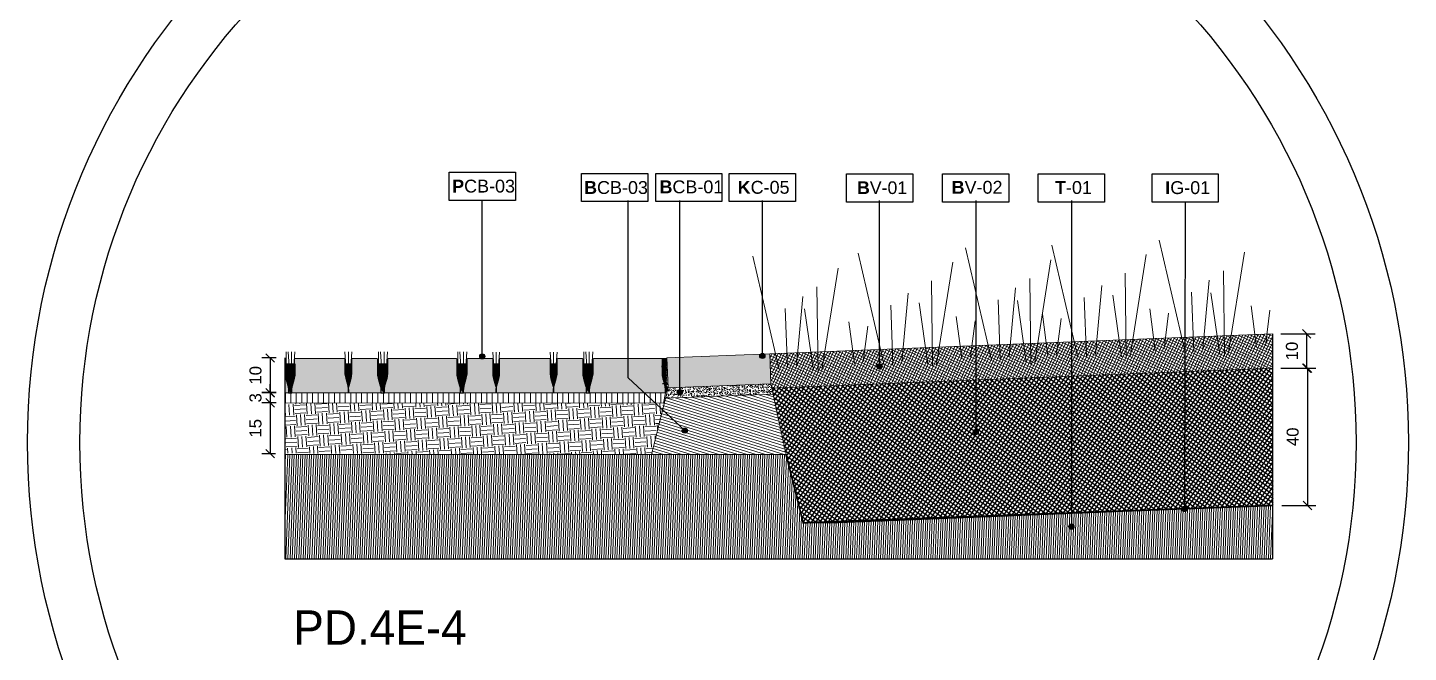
# Model space of a CAD drawing. Header units: metres. Extents: x -325 to 301, y -147 to 149.
# Drawn here: x 57.166 to 61.193, y 79.727 to 81.549 of the extents above; entities that cross this region are included whole.
import ezdxf

# ---------------------------------------------------------------- set-up
doc = ezdxf.new("R2010")
doc.units = ezdxf.units.M
doc.linetypes.add('ACAD_ISO03W100', pattern=[30, 12, -18])
doc.layers.get('Defpoints').update_dxf_attribs({"lineweight": 13})
for name, color, linetype, plot in [('-aux', 50, 'Continuous', False), ('-AUX_MON', 3, 'Continuous', False), ('-AUX_RIM', 2, 'Continuous', False)]:
    doc.layers.add(name, color=color, linetype=linetype, plot=plot)
for name, color, linetype, true_color in [('0-TX-1_25', 7, 'Continuous', 0x3f4f7f), ('3-TR-paviment fort', 7, 'Continuous', 0xd1d1d1), ('EIT_3 TR sorra', 7, 'Continuous', 0xd8ceb0)]:
    doc.layers.add(name, color=color, linetype=linetype, true_color=true_color)
for name, color, linetype in [('02-L-Geotextile', 32, 'Continuous'), ('1-SECCIÓ', 1, 'Continuous'), ('A-KEYPLAN_HATCH', 7, 'Continuous'), ('A_TEXT_2', 7, 'Continuous'), ('EIT_3 TR terra vegetal', 45, 'Continuous')]:
    doc.layers.add(name, color=color, linetype=linetype)
for name, color, linetype, lineweight, true_color in [('03-TR-Paviment_04_Dry Meadow', 7, 'Continuous', 5, 0xd8dd88), ('03-TR-Paviment_05_Open Joint Precast Pavements', 7, 'Continuous', 5, 0xb3b3b3), ('3- TR terra vegetal', 7, 'Continuous', 0, 0xbea68e), ('3-TR D formigó', 7, 'Continuous', 5, 0x666666), ('3-TR sorra granitica', 7, 'Continuous', 0, 0xf2dac9), ('3-TR tot_u', 7, 'Continuous', 5, 0x787878)]:
    doc.layers.add(name, color=color, linetype=linetype, lineweight=lineweight, true_color=true_color)
for name, color, linetype, lineweight in [('1-CM', 7, 'Continuous', 0), ('1-L-GESPA', 64, 'Continuous', 0), ('3-TR Seleccionat', 44, 'Continuous', 0), ('3-TR Tot-u', 37, 'Continuous', 0), ('3-TR-recebo', 252, 'Continuous', 0)]:
    doc.layers.add(name, color=color, linetype=linetype, lineweight=lineweight)
doc.styles.add('Arial_4', font='arial.ttf', dxfattribs={"height": 1.8})
doc.styles.get("Standard").update_dxf_attribs({"font": 'arial.ttf'})
doc.styles.add('x-llegenda materials$0$ENGRAVERS', font='TT0586M.TTF')
doc.dimstyles.new('ISO-25', dxfattribs={"dimtxt": 0.1, "dimasz": 0.1, "dimexe": 0.1, "dimexo": 0.1, "dimgap": 0.1, "dimtad": 1, "dimdec": 0, "dimlfac": 100, "dimzin": 9, "dimtxsty": 'Standard', "dimblk": 'OBLIQUE', "dimcen": 0.1, "dimadec": 0, "dimazin": 0, "dimtfac": 1, "dimtdec": 0, "dimtmove": 0, "dimatfit": 3, "dimldrblk": 'OBLIQUE', "dimfxl": 1, "dimarcsym": 0})
pattern_1 = [(2e-08, (68.0774368, 74.3343414), (-9e-13, 0.0025), [])]

# ---------------------------------------------------------------- blocks, each defined once
blk = doc.blocks.new('hatch keyplan 2')
at = {"layer": 'A-KEYPLAN_HATCH'}
blk.add_lwpolyline([(0, 0.00548), (0.01287, 0.00548), (0.01287, 0), (0, 0)], close=True, dxfattribs=at)
blk = doc.blocks.new('hatch keyplan')
at = {"layer": 'A-KEYPLAN_HATCH'}
blk.add_blockref('hatch keyplan 2', (1.43058, 0.85215), dxfattribs=at)
blk = doc.blocks.new('B-V01')
at = {"layer": 'A-KEYPLAN_HATCH'}
blk.add_blockref('hatch keyplan', (-1.43058, -0.85215), dxfattribs=at)
at = {"layer": 'A_TEXT_2', "lineweight": 211, "insert": (-0.00079, 0.00402), "char_height": 0.0024588, "attachment_point": 1, "line_spacing_factor": 0.938532, "style": 'Arial_4'}
blk.add_mtext_dynamic_manual_height_columns('\\pi0.00285;{\\fArial|b1|i0|c0|p34;B}V-01', width=0.0145619, gutter_width=0.015, heights=[0], dxfattribs=at)
blk = doc.blocks.new('B-V02')
at = {"layer": 'A-KEYPLAN_HATCH'}
blk.add_blockref('hatch keyplan', (-1.43058, -0.85215), dxfattribs=at)
at = {"layer": 'A_TEXT_2', "insert": (-0.0008, 0.00412), "char_height": 0.0025, "attachment_point": 1}
blk.add_mtext_dynamic_manual_height_columns('\\pi0.00255;{\\fArial|b1|i0|c0|p34;B}V-02', width=0.0145619, gutter_width=0.015, heights=[0], dxfattribs=at)
blk = doc.blocks.new('T-01')
at = {"layer": 'A-KEYPLAN_HATCH'}
blk.add_blockref('hatch keyplan', (-1.43058, -0.85215), dxfattribs=at)
at = {"layer": 'A_TEXT_2', "insert": (-0.0008, 0.00408), "char_height": 0.0025, "attachment_point": 1}
blk.add_mtext_dynamic_manual_height_columns('\\pi0.00405;{\\fArial|b1|i0|c0|p34;T}-01', width=0.0145619, gutter_width=0.015, heights=[0], dxfattribs=at)
blk = doc.blocks.new('POINT')
at = {"layer": '0-TX-1_25'}
h = blk.add_hatch(dxfattribs=at)
h.set_pattern_fill('ANGLE', color=256)
h.set_pattern_definition([(0, (-83.747, -12.726), (0, 6.985), [5.08, -1.905]), (90, (-83.747, -12.726), (-6.985, 4e-16), [5.08, -1.905])])
edge = h.paths.add_edge_path()
edge.add_arc((0, 0), 0.0075, 0, 360)
h = blk.add_hatch(color=256, dxfattribs=at)
h.dxf.hatch_style = 1
edge = h.paths.add_edge_path()
edge.add_arc((0, 0), 0.0075, 0, 360)
blk.add_circle((0, 0), 0.0075, dxfattribs=at)
blk = doc.blocks.new('_Oblique')
at = {"color": 0, "lineweight": -2}
blk.add_line((-0.5, -0.5), (0.5, 0.5), dxfattribs=at)
blk = doc.blocks.new('*D1082')
at = {"layer": '0-TX-1_25', "color": 0, "lineweight": -2, "transparency": 16777216}
for p, q in [((57.8908, 80.5857), (57.8484, 80.5857)), ((57.8734, 80.5857), (57.8734, 80.4846)), ((57.8908, 80.4846), (57.8484, 80.4846))]:
    blk.add_line(p, q, dxfattribs=at)
at = {"layer": 'Defpoints', "color": 0, "transparency": 16777216}
for p in [(57.9158, 80.5857), (57.8734, 80.4846), (57.9158, 80.4846)]:
    blk.add_point(p, dxfattribs=at)
at = {"layer": '0-TX-1_25', "color": 0, "lineweight": -2, "transparency": 16777216, "xscale": 0.025, "yscale": 0.025, "zscale": 0.025}
for p, rotation in [((57.8734, 80.5857), 90), ((57.8734, 80.4846), 270)]:
    blk.add_blockref('_Oblique', p, dxfattribs=dict(at, rotation=rotation))
at = {"layer": '0-TX-1_25', "color": 0, "transparency": 16777216, "insert": (57.8305, 80.5351), "char_height": 0.035, "attachment_point": 5, "rotation": 90}
blk.add_mtext('10', dxfattribs=at)
blk = doc.blocks.new('*D1083')
at = {"layer": '0-TX-1_25', "color": 0, "lineweight": -2, "transparency": 16777216}
for p, q in [((57.8734, 80.4844), (57.8734, 80.5094)), ((57.8908, 80.4844), (57.8484, 80.4844)), ((57.8734, 80.4844), (57.8734, 80.4546)), ((57.8908, 80.4546), (57.8484, 80.4546)), ((57.8734, 80.4546), (57.8734, 80.4296))]:
    blk.add_line(p, q, dxfattribs=at)
at = {"layer": 'Defpoints', "color": 0, "transparency": 16777216}
for p in [(57.9158, 80.4844), (57.8734, 80.4546), (57.9158, 80.4546)]:
    blk.add_point(p, dxfattribs=at)
at = {"layer": '0-TX-1_25', "color": 0, "lineweight": -2, "transparency": 16777216, "xscale": 0.025, "yscale": 0.025, "zscale": 0.025}
for p, rotation in [((57.8734, 80.4844), 270), ((57.8734, 80.4546), 90)]:
    blk.add_blockref('_Oblique', p, dxfattribs=dict(at, rotation=rotation))
at = {"layer": '0-TX-1_25', "color": 0, "transparency": 16777216, "insert": (57.8305, 80.4695), "char_height": 0.035, "attachment_point": 5, "rotation": 90}
blk.add_mtext('3', dxfattribs=at)
blk = doc.blocks.new('*D1084')
at = {"layer": '0-TX-1_25', "color": 0, "lineweight": -2, "transparency": 16777216}
for p, q in [((57.8908, 80.4546), (57.8484, 80.4546)), ((57.8734, 80.4546), (57.8734, 80.3066)), ((57.8883, 80.3066), (57.8484, 80.3066))]:
    blk.add_line(p, q, dxfattribs=at)
at = {"layer": 'Defpoints', "color": 0, "transparency": 16777216}
for p in [(57.9158, 80.4546), (57.8734, 80.3066), (57.9133, 80.3066)]:
    blk.add_point(p, dxfattribs=at)
at = {"layer": '0-TX-1_25', "color": 0, "lineweight": -2, "transparency": 16777216, "xscale": 0.025, "yscale": 0.025, "zscale": 0.025}
for p, rotation in [((57.8734, 80.4546), 90), ((57.8734, 80.3066), 270)]:
    blk.add_blockref('_Oblique', p, dxfattribs=dict(at, rotation=rotation))
at = {"layer": '0-TX-1_25', "color": 0, "transparency": 16777216, "insert": (57.8305, 80.3806), "char_height": 0.035, "attachment_point": 5, "rotation": 90}
blk.add_mtext('15', dxfattribs=at)
blk = doc.blocks.new('*D1085')
at = {"layer": '0-TX-1_25', "color": 0, "lineweight": -2, "transparency": 16777216}
for p, q in [((60.821, 80.656), (60.921, 80.656)), ((60.896, 80.656), (60.896, 80.5559)), ((60.821, 80.5559), (60.921, 80.5559))]:
    blk.add_line(p, q, dxfattribs=at)
at = {"layer": 'Defpoints', "color": 0, "transparency": 16777216}
for p in [(60.796, 80.656), (60.796, 80.5559), (60.896, 80.5559)]:
    blk.add_point(p, dxfattribs=at)
at = {"layer": '0-TX-1_25', "color": 0, "lineweight": -2, "transparency": 16777216, "xscale": 0.025, "yscale": 0.025, "zscale": 0.025}
for p, rotation in [((60.896, 80.656), 90), ((60.896, 80.5559), 270)]:
    blk.add_blockref('_Oblique', p, dxfattribs=dict(at, rotation=rotation))
at = {"layer": '0-TX-1_25', "color": 0, "transparency": 16777216, "insert": (60.8532, 80.6059), "char_height": 0.035, "attachment_point": 5, "rotation": 90}
blk.add_mtext('10', dxfattribs=at)
blk = doc.blocks.new('*D1086')
at = {"layer": '0-TX-1_25', "color": 0, "lineweight": -2, "transparency": 16777216}
for p, q in [((60.821, 80.5559), (60.9232, 80.5559)), ((60.8982, 80.5559), (60.8982, 80.1557)), ((60.8233, 80.1557), (60.9232, 80.1557))]:
    blk.add_line(p, q, dxfattribs=at)
at = {"layer": 'Defpoints', "color": 0, "transparency": 16777216}
for p in [(60.796, 80.5559), (60.7983, 80.1557), (60.8982, 80.1557)]:
    blk.add_point(p, dxfattribs=at)
at = {"layer": '0-TX-1_25', "color": 0, "lineweight": -2, "transparency": 16777216, "xscale": 0.025, "yscale": 0.025, "zscale": 0.025}
for p, rotation in [((60.8982, 80.5559), 90), ((60.8982, 80.1557), 270)]:
    blk.add_blockref('_Oblique', p, dxfattribs=dict(at, rotation=rotation))
at = {"layer": '0-TX-1_25', "color": 0, "transparency": 16777216, "insert": (60.8554, 80.3558), "char_height": 0.035, "attachment_point": 5, "rotation": 90}
blk.add_mtext('40', dxfattribs=at)
blk = doc.blocks.new('B-CB03')
at = {"layer": 'A-KEYPLAN_HATCH'}
blk.add_blockref('hatch keyplan', (-1.43058, -0.85215), dxfattribs=at)
at = {"layer": 'A_TEXT_2', "insert": (-0.0008, 0.00398), "char_height": 0.0025, "attachment_point": 1}
blk.add_mtext_dynamic_manual_height_columns('\\pi0.00128;{\\fArial|b1|i0|c0|p34;B}CB-03', width=0.0145619, gutter_width=0.015, heights=[0], dxfattribs=at)
blk = doc.blocks.new('B-CB01')
at = {"layer": 'A-KEYPLAN_HATCH'}
blk.add_blockref('hatch keyplan', (-1.43058, -0.85215), dxfattribs=at)
at = {"layer": 'A_TEXT_2', "insert": (-0.0008, 0.00411), "char_height": 0.0025, "attachment_point": 1}
blk.add_mtext_dynamic_manual_height_columns('\\pi0.00152;{\\fArial|b1|i0|c0|p34;B}CB-01', width=0.0145619, gutter_width=0.015, heights=[0], dxfattribs=at)
blk = doc.blocks.new('PCB04')
at = {"layer": 'A-KEYPLAN_HATCH'}
blk.add_blockref('hatch keyplan', (-1.42958, -0.85215), dxfattribs=at)
at = {"layer": 'A_TEXT_2', "insert": (0.0002, 0.00403), "char_height": 0.0025, "attachment_point": 1}
blk.add_mtext_dynamic_manual_height_columns('\\pi0.00137;{\\fArial|b1|i0|c0|p34;P}CB-03', width=0.0145619, gutter_width=0.015, heights=[0], dxfattribs=at)
blk = doc.blocks.new('K04')
at = {"layer": 'A-KEYPLAN_HATCH'}
blk.add_blockref('hatch keyplan', (-1.42958, -0.85215), dxfattribs=at)
at = {"layer": 'A_TEXT_2', "insert": (0.0002, 0.00402), "char_height": 0.0025, "attachment_point": 1}
blk.add_mtext_dynamic_manual_height_columns('\\pi0.00244;{\\fArial|b1|i0|c0|p34;K}C-05', width=0.0145619, gutter_width=0.015, heights=[0], dxfattribs=at)
blk = doc.blocks.new('IG01')
at = {"layer": 'A-KEYPLAN_HATCH', "xscale": 10, "yscale": 10, "zscale": 10}
blk.add_blockref('hatch keyplan', (-14.3058, -8.5215), dxfattribs=at)
at = {"layer": 'A_TEXT_2', "insert": (-0.008, 0.0405), "char_height": 0.025, "attachment_point": 1}
blk.add_mtext_dynamic_manual_height_columns('\\pi0.03354;{\\fArial|b1|i0|c0|p34;I}G-01', width=0.145619, gutter_width=0.15, heights=[0], dxfattribs=at)

msp = doc.modelspace()

# ---------------------------------------------------------------- hatches: boundary and pattern name
at = {"layer": '03-TR-Paviment_05_Open Joint Precast Pavements'}
h = msp.add_hatch(color=256, dxfattribs=at)
h.dxf.hatch_style = 1
edge = h.paths.add_edge_path()
edge.add_line((57.9158, 80.5844), (57.9158, 80.4844))
edge.add_line((57.9158, 80.4844), (57.9287, 80.4844))
edge.add_line((57.9287, 80.4844), (57.9287, 80.4926))
edge.add_arc((57.8803, 80.4926), 0.0484, 359.9821, 375.9812)
edge.add_line((57.9268, 80.5059), (57.9209, 80.5267))
edge.add_arc((57.9758, 80.5424), 0.0571, 179.9821, 195.9812, ccw=False)
edge.add_line((57.9187, 80.5424), (57.9187, 80.5836))
edge.add_line((57.9187, 80.5836), (57.9179, 80.5836))
edge.add_line((57.9179, 80.5836), (57.9179, 80.5844))
edge.add_line((57.9179, 80.5844), (57.9158, 80.5844))
h = msp.add_hatch(color=256, dxfattribs=at)
h.dxf.hatch_style = 1
edge = h.paths.add_edge_path()
edge.add_line((58.1012, 80.4843), (58.1012, 80.4925))
edge.add_arc((58.0528, 80.4926), 0.0484, 359.9821, 375.9812)
edge.add_line((58.0993, 80.5059), (58.0934, 80.5266))
edge.add_arc((58.1483, 80.5424), 0.0571, 179.9821, 195.9812, ccw=False)
edge.add_line((58.0912, 80.5424), (58.0912, 80.5835))
edge.add_line((58.0912, 80.5835), (58.0904, 80.5835))
edge.add_line((58.0904, 80.5835), (58.0904, 80.5843))
edge.add_line((58.0904, 80.5843), (57.9446, 80.5844))
edge.add_line((57.9446, 80.5844), (57.9446, 80.5835))
edge.add_line((57.9446, 80.5835), (57.9438, 80.5835))
edge.add_line((57.9438, 80.5835), (57.9437, 80.5424))
edge.add_arc((57.8866, 80.5424), 0.0571, 343.9831, 359.9821, ccw=False)
edge.add_line((57.9415, 80.5267), (57.9356, 80.5059))
edge.add_arc((57.9821, 80.4926), 0.0484, 163.9831, 179.9821)
edge.add_line((57.9337, 80.4926), (57.9337, 80.4844))
edge.add_line((57.9337, 80.4844), (58.1012, 80.4843))
h = msp.add_hatch(color=256, dxfattribs=at)
h.dxf.hatch_style = 1
edge = h.paths.add_edge_path()
edge.add_line((58.1961, 80.4843), (58.1961, 80.4925))
edge.add_arc((58.1477, 80.4925), 0.0484, 359.9821, 375.9812)
edge.add_line((58.1943, 80.5059), (58.1883, 80.5266))
edge.add_arc((58.2433, 80.5423), 0.0571, 179.9821, 195.9812, ccw=False)
edge.add_line((58.1861, 80.5423), (58.1861, 80.5835))
edge.add_line((58.1861, 80.5835), (58.1853, 80.5835))
edge.add_line((58.1853, 80.5835), (58.1853, 80.5843))
edge.add_line((58.1853, 80.5843), (58.112, 80.5843))
edge.add_line((58.112, 80.5843), (58.112, 80.5835))
edge.add_line((58.112, 80.5835), (58.1112, 80.5835))
edge.add_line((58.1112, 80.5835), (58.1112, 80.5424))
edge.add_arc((58.0541, 80.5424), 0.0571, 343.9831, 359.9821, ccw=False)
edge.add_line((58.109, 80.5266), (58.1031, 80.5059))
edge.add_arc((58.1496, 80.4925), 0.0484, 163.9831, 179.9821)
edge.add_line((58.1012, 80.4925), (58.1012, 80.4843))
edge.add_line((58.1012, 80.4843), (58.1961, 80.4843))
h = msp.add_hatch(color=256, dxfattribs=at)
h.dxf.hatch_style = 1
edge = h.paths.add_edge_path()
edge.add_line((58.4274, 80.4842), (58.4274, 80.4924))
edge.add_arc((58.379, 80.4925), 0.0484, 359.9821, 375.9812)
edge.add_line((58.4255, 80.5058), (58.4196, 80.5265))
edge.add_arc((58.4745, 80.5423), 0.0571, 179.9821, 195.9812, ccw=False)
edge.add_line((58.4174, 80.5423), (58.4174, 80.5834))
edge.add_line((58.4174, 80.5834), (58.4166, 80.5834))
edge.add_line((58.4166, 80.5834), (58.4166, 80.5842))
edge.add_line((58.4166, 80.5842), (58.217, 80.5843))
edge.add_line((58.217, 80.5843), (58.217, 80.5835))
edge.add_line((58.217, 80.5835), (58.2162, 80.5835))
edge.add_line((58.2162, 80.5835), (58.2162, 80.5423))
edge.add_arc((58.1591, 80.5424), 0.0571, 343.9831, 359.9821, ccw=False)
edge.add_line((58.214, 80.5266), (58.208, 80.5058))
edge.add_arc((58.2546, 80.4925), 0.0484, 163.9831, 179.9821)
edge.add_line((58.2061, 80.4925), (58.2061, 80.4843))
edge.add_line((58.2061, 80.4843), (58.4274, 80.4842))
h = msp.add_hatch(color=256, dxfattribs=at)
h.dxf.hatch_style = 1
edge = h.paths.add_edge_path()
edge.add_line((58.5323, 80.4842), (58.5323, 80.4924))
edge.add_arc((58.4839, 80.4924), 0.0484, 359.9822, 375.9812)
edge.add_line((58.5305, 80.5057), (58.5245, 80.5265))
edge.add_arc((58.5795, 80.5422), 0.0571, 179.9821, 195.9812, ccw=False)
edge.add_line((58.5223, 80.5422), (58.5223, 80.5834))
edge.add_line((58.5223, 80.5834), (58.5215, 80.5834))
edge.add_line((58.5215, 80.5834), (58.5215, 80.5842))
edge.add_line((58.5215, 80.5842), (58.4482, 80.5842))
edge.add_line((58.4482, 80.5842), (58.4482, 80.5834))
edge.add_line((58.4482, 80.5834), (58.4474, 80.5834))
edge.add_line((58.4474, 80.5834), (58.4474, 80.5423))
edge.add_arc((58.3903, 80.5423), 0.0571, 343.9831, 359.9821, ccw=False)
edge.add_line((58.4452, 80.5265), (58.4393, 80.5058))
edge.add_arc((58.4858, 80.4924), 0.0484, 163.9831, 179.9821)
edge.add_line((58.4374, 80.4924), (58.4374, 80.4842))
edge.add_line((58.4374, 80.4842), (58.5323, 80.4842))
h = msp.add_hatch(color=256, dxfattribs=at)
h.dxf.hatch_style = 1
edge = h.paths.add_edge_path()
edge.add_line((58.6998, 80.4842), (58.6998, 80.4924))
edge.add_arc((58.6514, 80.4924), 0.0484, 359.9821, 375.9812)
edge.add_line((58.698, 80.5057), (58.692, 80.5264))
edge.add_arc((58.747, 80.5422), 0.0571, 179.9821, 195.9812, ccw=False)
edge.add_line((58.6898, 80.5422), (58.6898, 80.5833))
edge.add_line((58.6898, 80.5833), (58.689, 80.5833))
edge.add_line((58.689, 80.5833), (58.689, 80.5842))
edge.add_line((58.689, 80.5842), (58.5432, 80.5842))
edge.add_line((58.5432, 80.5842), (58.5432, 80.5834))
edge.add_line((58.5432, 80.5834), (58.5424, 80.5834))
edge.add_line((58.5424, 80.5834), (58.5424, 80.5422))
edge.add_arc((58.4853, 80.5423), 0.0571, 343.9831, 359.9821, ccw=False)
edge.add_line((58.5402, 80.5265), (58.5342, 80.5057))
edge.add_arc((58.5808, 80.4924), 0.0484, 163.9831, 179.9821)
edge.add_line((58.5323, 80.4924), (58.5323, 80.4842))
edge.add_line((58.5323, 80.4842), (58.6998, 80.4842))
h = msp.add_hatch(color=256, dxfattribs=at)
h.dxf.hatch_style = 1
edge = h.paths.add_edge_path()
edge.add_line((58.7948, 80.4841), (58.7948, 80.4923))
edge.add_arc((58.7464, 80.4923), 0.0484, 359.9821, 375.9812)
edge.add_line((58.7929, 80.5057), (58.787, 80.5264))
edge.add_arc((58.8419, 80.5421), 0.0571, 179.9821, 195.9812, ccw=False)
edge.add_line((58.7848, 80.5422), (58.7848, 80.5833))
edge.add_line((58.7848, 80.5833), (58.784, 80.5833))
edge.add_line((58.784, 80.5833), (58.784, 80.5841))
edge.add_line((58.784, 80.5841), (58.7107, 80.5842))
edge.add_line((58.7107, 80.5842), (58.7107, 80.5833))
edge.add_line((58.7107, 80.5833), (58.7099, 80.5833))
edge.add_line((58.7099, 80.5833), (58.7099, 80.5422))
edge.add_arc((58.6527, 80.5422), 0.0571, 343.9831, 359.9822, ccw=False)
edge.add_line((58.7077, 80.5264), (58.7017, 80.5057))
edge.add_arc((58.7483, 80.4923), 0.0484, 163.9831, 179.9821)
edge.add_line((58.6998, 80.4924), (58.6998, 80.4842))
edge.add_line((58.6998, 80.4842), (58.7948, 80.4841))
h = msp.add_hatch(color=256, dxfattribs=at)
h.dxf.hatch_style = 1
edge = h.paths.add_edge_path()
edge.add_line((59.026, 80.4841), (59.026, 80.4922))
edge.add_arc((58.9776, 80.4923), 0.0484, 359.9821, 375.9812)
edge.add_line((59.0242, 80.5056), (59.0182, 80.5263))
edge.add_arc((59.0732, 80.5421), 0.0571, 179.9821, 195.9812, ccw=False)
edge.add_line((59.016, 80.5421), (59.016, 80.5832))
edge.add_line((59.016, 80.5832), (59.0152, 80.5832))
edge.add_line((59.0152, 80.5832), (59.0152, 80.5841))
edge.add_line((59.0152, 80.5841), (58.8157, 80.5841))
edge.add_line((58.8157, 80.5841), (58.8157, 80.5833))
edge.add_line((58.8157, 80.5833), (58.8149, 80.5833))
edge.add_line((58.8149, 80.5833), (58.8148, 80.5421))
edge.add_arc((58.7577, 80.5422), 0.0571, 343.9831, 359.9822, ccw=False)
edge.add_line((58.8126, 80.5264), (58.8067, 80.5057))
edge.add_arc((58.8532, 80.4923), 0.0484, 163.9831, 179.9821)
edge.add_line((58.8048, 80.4923), (58.8048, 80.4841))
edge.add_line((58.8048, 80.4841), (59.026, 80.4841))
at = {"layer": '3- TR terra vegetal'}
h = msp.add_hatch(dxfattribs=at)
h.set_pattern_fill('_USER', color=256, scale=0.0025, angle=-35.6465, style=0, pattern_type=0)
h.set_pattern_definition([(2e-08, (67.807766, 74.3343952), (-9e-13, 0.0025), [])])
edge = h.paths.add_edge_path()
edge.add_line((57.9265, 80.4844), (57.9365, 80.4844))
edge.add_line((57.9365, 80.4844), (57.9365, 80.4926))
edge.add_arc((57.9849, 80.4926), 0.0484, 164.001, 180, ccw=False)
edge.add_line((57.9383, 80.5059), (57.9443, 80.5267))
edge.add_arc((57.8894, 80.5424), 0.0571, 344.001, 360)
edge.add_line((57.9465, 80.5424), (57.9465, 80.568))
edge.add_line((57.9465, 80.568), (57.9164, 80.568))
edge.add_line((57.9164, 80.568), (57.9164, 80.5424))
edge.add_arc((57.9736, 80.5424), 0.0571, 180, 195.999)
edge.add_line((57.9186, 80.5267), (57.9246, 80.5059))
edge.add_arc((57.8781, 80.4926), 0.0484, 0, 15.999, ccw=False)
edge.add_line((57.9265, 80.4926), (57.9265, 80.4844))
edge.add_line((57.9265, 80.4844), (57.9365, 80.4844))
h = msp.add_hatch(dxfattribs=at)
h.set_pattern_fill('_USER', color=256, scale=0.0025, angle=-35.6465, style=0, pattern_type=0)
h.set_pattern_definition(pattern_1)
edge = h.paths.add_edge_path()
edge.add_line((58.1012, 80.4843), (58.1012, 80.4925))
edge.add_arc((58.1496, 80.4925), 0.0484, 164.001, 180, ccw=False)
edge.add_line((58.1031, 80.5059), (58.109, 80.5266))
edge.add_arc((58.0541, 80.5424), 0.0571, 344.001, 360)
edge.add_line((58.1112, 80.5424), (58.1112, 80.5679))
edge.add_line((58.1112, 80.5679), (58.0911, 80.5679))
edge.add_line((58.0911, 80.5679), (58.0911, 80.5424))
edge.add_arc((58.1483, 80.5424), 0.0571, 180, 195.999)
edge.add_line((58.0934, 80.5266), (58.0993, 80.5059))
edge.add_arc((58.0528, 80.4925), 0.0484, 0, 15.999, ccw=False)
edge.add_line((58.1012, 80.4925), (58.1012, 80.4843))
h = msp.add_hatch(dxfattribs=at)
h.set_pattern_fill('_USER', color=256, scale=0.0025, angle=-35.6465, style=0, pattern_type=0)
h.set_pattern_definition(pattern_1)
edge = h.paths.add_edge_path()
edge.add_line((58.1961, 80.4843), (58.2061, 80.4843))
edge.add_line((58.2061, 80.4843), (58.2061, 80.4925))
edge.add_arc((58.2546, 80.4925), 0.0484, 164.001, 180, ccw=False)
edge.add_line((58.208, 80.5059), (58.214, 80.5266))
edge.add_arc((58.159, 80.5424), 0.0571, 344.001, 360)
edge.add_line((58.2162, 80.5424), (58.2162, 80.5679))
edge.add_line((58.2162, 80.5679), (58.1861, 80.5679))
edge.add_line((58.1861, 80.5679), (58.1861, 80.5424))
edge.add_arc((58.2433, 80.5424), 0.0571, 180, 195.999)
edge.add_line((58.1883, 80.5266), (58.1943, 80.5059))
edge.add_arc((58.1477, 80.4925), 0.0484, 0, 15.999, ccw=False)
edge.add_line((58.1961, 80.4925), (58.1961, 80.4843))
edge.add_line((58.1961, 80.4843), (58.2061, 80.4843))
h = msp.add_hatch(dxfattribs=at)
h.set_pattern_fill('_USER', color=256, scale=0.0025, angle=-35.6465, style=0, pattern_type=0)
h.set_pattern_definition([(2e-08, (68.3086735, 74.3342693), (-9e-13, 0.0025), [])])
edge = h.paths.add_edge_path()
edge.add_line((58.4274, 80.4843), (58.4374, 80.4843))
edge.add_line((58.4374, 80.4843), (58.4374, 80.4925))
edge.add_arc((58.4858, 80.4925), 0.0484, 164.001, 180, ccw=False)
edge.add_line((58.4393, 80.5058), (58.4452, 80.5265))
edge.add_arc((58.3903, 80.5423), 0.0571, 344.001, 360)
edge.add_line((58.4474, 80.5423), (58.4474, 80.5679))
edge.add_line((58.4474, 80.5679), (58.4173, 80.5679))
edge.add_line((58.4173, 80.5679), (58.4173, 80.5423))
edge.add_arc((58.4745, 80.5423), 0.0571, 180, 195.999)
edge.add_line((58.4196, 80.5265), (58.4255, 80.5058))
edge.add_arc((58.379, 80.4925), 0.0484, 0, 15.999, ccw=False)
edge.add_line((58.4274, 80.4925), (58.4274, 80.4843))
edge.add_line((58.4274, 80.4843), (58.4374, 80.4843))
h = msp.add_hatch(dxfattribs=at)
h.set_pattern_fill('_USER', color=256, scale=0.0025, angle=-35.6465, style=0, pattern_type=0)
h.set_pattern_definition([(2e-08, (68.5085996, 74.3340103), (-9e-13, 0.0025), [])])
edge = h.paths.add_edge_path()
edge.add_line((58.5323, 80.484), (58.5323, 80.4922))
edge.add_arc((58.5808, 80.4922), 0.0484, 164.001, 180, ccw=False)
edge.add_line((58.5342, 80.5056), (58.5402, 80.5263))
edge.add_arc((58.4852, 80.542), 0.0571, 344.001, 360)
edge.add_line((58.5424, 80.542), (58.5424, 80.5676))
edge.add_line((58.5424, 80.5676), (58.5223, 80.5676))
edge.add_line((58.5223, 80.5676), (58.5223, 80.542))
edge.add_arc((58.5795, 80.542), 0.0571, 180, 195.999)
edge.add_line((58.5245, 80.5263), (58.5305, 80.5056))
edge.add_arc((58.4839, 80.4922), 0.0484, 0, 15.999, ccw=False)
edge.add_line((58.5323, 80.4922), (58.5323, 80.484))
h = msp.add_hatch(dxfattribs=at)
h.set_pattern_fill('_USER', color=256, scale=0.0025, angle=-35.6465, style=0, pattern_type=0)
h.set_pattern_definition([(2e-08, (68.6760908, 74.333958), (-9e-13, 0.0025), [])])
edge = h.paths.add_edge_path()
edge.add_line((58.6998, 80.484), (58.6998, 80.4922))
edge.add_arc((58.7482, 80.4922), 0.0484, 164.001, 180, ccw=False)
edge.add_line((58.7017, 80.5055), (58.7077, 80.5262))
edge.add_arc((58.6527, 80.542), 0.0571, 344.001, 360)
edge.add_line((58.7099, 80.542), (58.7099, 80.5676))
edge.add_line((58.7099, 80.5676), (58.6898, 80.5676))
edge.add_line((58.6898, 80.5676), (58.6898, 80.542))
edge.add_arc((58.7469, 80.542), 0.0571, 180, 195.999)
edge.add_line((58.692, 80.5262), (58.698, 80.5055))
edge.add_arc((58.6514, 80.4922), 0.0484, 0, 15.999, ccw=False)
edge.add_line((58.6998, 80.4922), (58.6998, 80.484))
h = msp.add_hatch(dxfattribs=at)
h.set_pattern_fill('_USER', color=256, scale=0.0025, angle=-35.6465, style=0, pattern_type=0)
h.set_pattern_definition([(2e-08, (68.6760909, 74.334155), (-9e-13, 0.0025), [])])
edge = h.paths.add_edge_path()
edge.add_line((58.7948, 80.4842), (58.8048, 80.4842))
edge.add_line((58.8048, 80.4842), (58.8048, 80.4924))
edge.add_arc((58.8532, 80.4924), 0.0484, 164.001, 180, ccw=False)
edge.add_line((58.8067, 80.5057), (58.8126, 80.5264))
edge.add_arc((58.7577, 80.5422), 0.0571, 344.001, 360)
edge.add_line((58.8148, 80.5422), (58.8148, 80.5677))
edge.add_line((58.8148, 80.5677), (58.7848, 80.5677))
edge.add_line((58.7848, 80.5677), (58.7848, 80.5422))
edge.add_arc((58.8419, 80.5422), 0.0571, 180, 195.999)
edge.add_line((58.787, 80.5264), (58.7929, 80.5057))
edge.add_arc((58.7464, 80.4924), 0.0484, 0, 15.999, ccw=False)
edge.add_line((58.7948, 80.4924), (58.7948, 80.4842))
edge.add_line((58.7948, 80.4842), (58.8048, 80.4842))
at = {"layer": '3-TR D formigó'}
h = msp.add_hatch(dxfattribs=at)
h.set_pattern_fill('_USER', color=256, scale=0.008, angle=47.2596, pattern_type=0)
h.set_pattern_definition([(342.8061, (126.302119, 80.5041395), (0.0023648508, 0.0076424787), [])])
h.paths.add_polyline_path([(58.9857, 80.3042), (59.0233, 80.4681), (59.3397, 80.4805), (59.3777, 80.3041)])
at = {"layer": '3-TR Seleccionat'}
h = msp.add_hatch(dxfattribs=at)
h.set_pattern_fill('ANSI31', color=256, scale=0.002, angle=222.6974, style=0)
h.set_pattern_definition([(267.697426, (-1.593222, -1.45), (0.00634487296, -0.0002551219), [])])
h.paths.add_polyline_path([(60.796, 79.9996), (60.7983, 80.1557), (59.5295, 80.105), (59.4276, 80.105), (59.3777, 80.3041), (57.9158, 80.3042), (57.9158, 79.9996)])
at = {"layer": '3-TR sorra granitica'}
h = msp.add_hatch(dxfattribs=at)
h.set_pattern_fill('LINE', color=256, scale=0.005, angle=90, style=0)
h.set_pattern_definition([(90, (68.077522, 216.894109), (-0.015875, 1e-18), [])])
h.paths.add_polyline_path([(57.9158, 80.4846), (57.9158, 80.4545), (59.0201, 80.4542), (59.026, 80.4842)])
at = {"layer": '3-TR Tot-u'}
h = msp.add_hatch(dxfattribs=at)
h.set_pattern_fill('EARTH', color=256, scale=0.005, angle=-86.39122, style=0)
h.paths.add_polyline_path([(57.9158, 80.4546), (57.9158, 80.3079), (58.9857, 80.3042), (59.0201, 80.4542)])
at = {"layer": '3-TR tot_u'}
h = msp.add_hatch(dxfattribs=at)
h.set_pattern_fill('AR-CONC', color=256, scale=9e-05, angle=89.1201)
h.set_pattern_definition([(139.120136, (-24.835758, 59.349677), (0.0016861337, 0.0163726586), [0.0017145, -0.0188595]), (84.120136, (-24.835758, 59.349677), (-0.0172417962, -0.002907487), [0.0013716, -0.0150876526]), (189.57158, (-24.835618, 59.351041), (-0.0155556617, 0.0134651714), [0.0014571008, -0.016028122]), (135.304336, (-24.84033, 59.349747), (0.0041580035, 0.024336133), [0.00257175, -0.02828925]), (185.755694, (-24.839983, 59.351775), (-0.021937625, 0.021705804), [0.002185652, -0.024042205]), (80.304287, (-24.84033, 59.349747), (-0.021937625, 0.021705804), [0.002057397, -0.022631376]), (110.120136, (-24.839152, 59.352015), (0.0094123187, 0.0135023525), [0.0017145, -0.0188595]), (55.120136, (-24.839152, 59.352015), (-0.01648955, 0.0058160805), [0.0013716, -0.0150876]), (160.57158, (-24.838367, 59.35314), (-0.0070772314, 0.019318433), [0.0014571008, -0.0160280944]), (126.620136, (-24.835758, 59.3496766), (-0.00760478767, 0.00039479935), [0, -0.01490472, 0, -0.0153162, 0, -0.01514475]), (96.620136, (-24.835758, 59.3496766), (-0.0089228417, 0.0061515134), [0, -0.00873252, 0, -0.01456182, 0, -0.00577215]), (56.620136, (-24.8358364, 59.3445794), (0.0007029168, 0.0121937974), [0, -0.005715, 0, -0.0178308, 0, -0.0236601]), (46.620136, (-24.835872, 59.342294), (-0.002083395, 0.0133651946), [0, -0.0074295, 0, -0.01184148, 0, -0.0168021])])
h.paths.add_polyline_path([(59.3397, 80.4805), (59.3333, 80.5102), (59.0335, 80.4985), (59.0261, 80.4682)])
at = {"layer": '3-TR-paviment fort'}
h = msp.add_hatch(color=256, dxfattribs=at)
h.dxf.hatch_style = 1
h.paths.add_polyline_path([(59.3299, 80.5974), (59.3333, 80.5102), (59.0335, 80.4985), (59.0301, 80.5857)])
at = {"layer": '3-TR-recebo'}
h = msp.add_hatch(dxfattribs=at)
h.set_pattern_fill('_USER', color=256, scale=0.008, angle=244.5493, style=0, double=1, pattern_type=0)
h.set_pattern_definition([(244.54928, (66.430687, 81.280747), (0.007223642, -0.003437877), []), (334.54928, (66.430687, 81.280747), (0.003437877, 0.007223642), [])])
h.paths.add_polyline_path([(60.796, 80.5559), (60.796, 80.6562), (59.3299, 80.5977), (59.337, 80.4976)])
at = {"layer": 'EIT_3 TR sorra'}
h = msp.add_hatch(dxfattribs=at)
h.set_pattern_fill('ANSI36', color=256, scale=0.001075, angle=-0.6007, style=0, double=1)
h.set_pattern_definition([(44.399259, (29.550512, 10.2843023), (0.00187957013, 0.00661762753), [0.0085328125, -0.0017065625, 0, -0.0017065625])])
edge = h.paths.add_edge_path()
edge.add_line((59.026, 80.484), (59.026, 80.4922))
edge.add_arc((58.9776, 80.4923), 0.0484, 359.9667, 375.9657)
edge.add_line((59.0241, 80.5056), (59.0182, 80.5263))
edge.add_arc((59.0731, 80.5421), 0.0571, 179.9667, 195.9657, ccw=False)
edge.add_line((59.016, 80.5421), (59.016, 80.5832))
edge.add_line((59.016, 80.5832), (59.03, 80.5831))
edge.add_line((59.03, 80.5831), (59.0284, 80.5424))
edge.add_line((59.0284, 80.5424), (59.0277, 80.5266))
edge.add_line((59.0277, 80.5266), (59.0269, 80.5056))
edge.add_arc((59.0741, 80.4957), 0.0482, 168.1694, 184.1684)
edge.add_line((59.026, 80.4922), (59.026, 80.484))
h = msp.add_hatch(dxfattribs=at)
h.set_pattern_fill('ANSI36', color=256, scale=0.001075, angle=1.7018, style=0, double=1)
h.set_pattern_definition([(46.701833, (32.3988397, 9.1580787), (0.00161217827, 0.00668779928), [0.0085328125, -0.0017065625, 0, -0.0017065625])])
edge = h.paths.add_edge_path()
edge.add_line((59.0301, 80.4854), (59.0298, 80.4936))
edge.add_arc((58.9814, 80.4916), 0.0484, 362.2693, 378.2683)
edge.add_line((59.0274, 80.5068), (59.0207, 80.5273))
edge.add_arc((59.0749, 80.5452), 0.0571, 182.2693, 198.2683, ccw=False)
edge.add_line((59.0178, 80.543), (59.0162, 80.5841))
edge.add_line((59.0162, 80.5841), (59.0302, 80.5845))
edge.add_line((59.0302, 80.5845), (59.0302, 80.5438))
edge.add_line((59.0302, 80.5438), (59.0302, 80.5279))
edge.add_line((59.0302, 80.5279), (59.0302, 80.507))
edge.add_arc((59.0777, 80.499), 0.0482, 170.4719, 186.471)
edge.add_line((59.0298, 80.4936), (59.0301, 80.4854))
at = {"layer": 'EIT_3 TR terra vegetal'}
h = msp.add_hatch(dxfattribs=at)
h.set_pattern_fill('_USER', color=256, scale=0.01, angle=55.5493, style=0, double=1, pattern_type=0)
h.set_pattern_definition([(55.54928035597, (-428682.859024, 4593528.184863), (-0.008246130522613, 0.00565697192887), []), (145.54928035597, (-428682.859024, 4593528.184863), (-0.00565697192887, -0.008246130522613), [])])
h.paths.add_polyline_path([(60.7983, 80.1557), (60.796, 80.5559), (59.337, 80.4976), (59.3763, 80.3041), (59.4276, 80.105), (59.5295, 80.105)])

# ---------------------------------------------------------------- linework, layer by layer
at = {"layer": '-aux'}
for points in [[(59.0162, 80.5841), (59.0302, 80.5845)], [(59.0175, 80.5109), (59.0315, 80.5113)]]:
    msp.add_lwpolyline(points, dxfattribs=at)
for points in [[(57.9265, 80.4844), (57.9365, 80.4844), (57.9365, 80.4926, -0.069923), (57.9383, 80.5059), (57.9443, 80.5267, 0.069923), (57.9465, 80.5424), (57.9465, 80.568), (57.9164, 80.568), (57.9164, 80.5424, 0.069923), (57.9186, 80.5267), (57.9246, 80.5059, -0.069923), (57.9265, 80.4926), (57.9265, 80.4844), (57.9365, 80.4844)], [(58.1012, 80.4843), (58.1012, 80.4843), (58.1012, 80.4925, -0.069923), (58.1031, 80.5059), (58.109, 80.5266, 0.069923), (58.1112, 80.5424), (58.1112, 80.5679), (58.0911, 80.5679), (58.0911, 80.5424, 0.069923), (58.0934, 80.5266), (58.0993, 80.5059, -0.069923), (58.1012, 80.4925), (58.1012, 80.4843), (58.1012, 80.4843)], [(58.1961, 80.4843), (58.2061, 80.4843), (58.2061, 80.4925, -0.069923), (58.208, 80.5059), (58.214, 80.5266, 0.069923), (58.2162, 80.5424), (58.2162, 80.5679), (58.1861, 80.5679), (58.1861, 80.5424, 0.069923), (58.1883, 80.5266), (58.1943, 80.5059, -0.069923), (58.1961, 80.4925), (58.1961, 80.4843), (58.2061, 80.4843)], [(58.4274, 80.4843), (58.4374, 80.4843), (58.4374, 80.4925, -0.069923), (58.4393, 80.5058), (58.4452, 80.5265, 0.069923), (58.4474, 80.5423), (58.4474, 80.5679), (58.4173, 80.5679), (58.4173, 80.5423, 0.069923), (58.4196, 80.5265), (58.4255, 80.5058, -0.069923), (58.4274, 80.4925), (58.4274, 80.4843), (58.4374, 80.4843)], [(58.5323, 80.484), (58.5323, 80.484), (58.5323, 80.4922, -0.069923), (58.5342, 80.5056), (58.5402, 80.5263, 0.069923), (58.5424, 80.542), (58.5424, 80.5676), (58.5223, 80.5676), (58.5223, 80.542, 0.069923), (58.5245, 80.5263), (58.5305, 80.5056, -0.069923), (58.5323, 80.4922), (58.5323, 80.484), (58.5323, 80.484)], [(58.6998, 80.484), (58.6998, 80.484), (58.6998, 80.4922, -0.069923), (58.7017, 80.5055), (58.7077, 80.5262, 0.069923), (58.7099, 80.542), (58.7099, 80.5676), (58.6898, 80.5676), (58.6898, 80.542, 0.069923), (58.692, 80.5262), (58.698, 80.5055, -0.069923), (58.6998, 80.4922), (58.6998, 80.484), (58.6998, 80.484)], [(58.7948, 80.4842), (58.8048, 80.4842), (58.8048, 80.4924, -0.069923), (58.8067, 80.5057), (58.8126, 80.5264, 0.069923), (58.8148, 80.5422), (58.8148, 80.5677), (58.7848, 80.5677), (58.7848, 80.5422, 0.069923), (58.787, 80.5264), (58.7929, 80.5057, -0.069923), (58.7948, 80.4924), (58.7948, 80.4842), (58.8048, 80.4842)], [(57.9337, 80.4844), (57.9337, 80.4844), (57.9337, 80.4926, 0.069923), (57.9318, 80.5059), (57.9307, 80.5097)], [(59.026, 80.485), (59.026, 80.485), (59.026, 80.4932, 0.069923), (59.0241, 80.5066)], [(59.0267, 80.5013, 0.041913), (59.026, 80.4932), (59.026, 80.485), (59.026, 80.485)], [(59.0301, 80.4863), (59.0301, 80.4863), (59.0298, 80.4945, 0.069923), (59.0274, 80.5078)], [(59.0301, 80.5026, 0.041913), (59.0298, 80.4945), (59.0301, 80.4863), (59.0301, 80.4863)]]:
    msp.add_lwpolyline(points, format="xyb", dxfattribs=at)
at = {"layer": '-AUX_MON'}
for radius in [2.0135, 1.8608]:
    msp.add_circle((59.1792, 80.3392), radius, dxfattribs=at)
at = {"layer": '-AUX_RIM'}
msp.add_lwpolyline([(57.9158, 79.9996), (60.796, 79.9996)], dxfattribs=at)
at = {"layer": '0-TX-1_25'}
for points in [[(58.4918, 80.5903), (58.4918, 81.0453)], [(59.0826, 80.374), (58.9174, 80.5277), (58.9174, 81.0453)], [(59.068, 80.4857), (59.068, 81.0453)], [(59.3086, 80.5918), (59.3086, 81.0453)], [(59.6505, 80.5611), (59.6505, 81.0453)], [(59.9309, 81.0453), (59.9309, 80.3695)], [(60.2098, 81.0453), (60.2098, 80.0938)], [(60.5419, 81.0405), (60.5393, 80.1453)]]:
    msp.add_lwpolyline(points, dxfattribs=at)
at = {"layer": '02-L-Geotextile', "linetype": 'ACAD_ISO03W100', "ltscale": 0.002, "const_width": 0.005}
msp.add_lwpolyline([(59.3777, 80.3041), (59.4276, 80.105), (60.796, 80.1556)], dxfattribs=at)
at = {"layer": '03-TR-Paviment_04_Dry Meadow'}
for points in [[(59.9014, 80.9072), (59.9771, 80.5805)], [(60.1527, 80.9143), (60.2284, 80.5876)], [(60.4658, 80.9297), (60.5415, 80.603)], [(59.2807, 80.8824), (59.3564, 80.5557)], [(59.5883, 80.8917), (59.664, 80.5651)], [(59.8637, 80.8648), (59.8164, 80.5674)], [(60.1501, 80.8721), (60.1028, 80.5747)], [(60.4281, 80.8873), (60.3808, 80.5899)], [(60.7145, 80.8947), (60.6672, 80.5972)], [(59.5294, 80.8474), (59.4821, 80.5499)], [(60.3666, 80.8329), (60.3696, 80.5853)], [(60.653, 80.8402), (60.656, 80.5927)], [(59.4679, 80.7929), (59.4709, 80.5454)], [(59.8022, 80.8103), (59.8052, 80.5628)], [(60.0471, 80.7902), (60.0286, 80.5887)], [(60.0886, 80.8177), (60.0916, 80.5701)], [(60.2983, 80.7973), (60.2799, 80.5958)], [(60.6115, 80.8127), (60.593, 80.6113)], [(59.4264, 80.7654), (59.4079, 80.564)], [(59.7339, 80.7747), (59.7155, 80.5733)], [(59.766, 80.7462), (59.7916, 80.5664)], [(59.9961, 80.7552), (60.0026, 80.5824)], [(60.0524, 80.7536), (60.078, 80.5738)], [(60.2473, 80.7623), (60.2539, 80.5895)], [(60.3304, 80.7688), (60.356, 80.589)], [(60.5604, 80.7778), (60.567, 80.6049)], [(60.6168, 80.7761), (60.6424, 80.5963)], [(59.3754, 80.7304), (59.3819, 80.5576)], [(59.4317, 80.7288), (59.4573, 80.549)], [(59.6829, 80.7398), (59.6895, 80.5669)], [(59.874, 80.7066), (59.8901, 80.5848)], [(60.1253, 80.7136), (60.1413, 80.5919)], [(60.1803, 80.7008), (60.1669, 80.5966)], [(60.4384, 80.7291), (60.4545, 80.6073)], [(60.4934, 80.7162), (60.48, 80.6121)], [(60.7339, 80.7379), (60.75, 80.6162)], [(60.7889, 80.7251), (60.7756, 80.621)], [(59.5609, 80.6911), (59.5769, 80.5693)], [(59.6159, 80.6783), (59.6025, 80.5741)], [(59.929, 80.6937), (59.9157, 80.5896)]]:
    msp.add_lwpolyline(points, dxfattribs=at)
at = {"layer": '1-CM'}
msp.add_line((59.5295, 80.105), (59.4276, 80.105), dxfattribs=at)
for points in [[(60.796, 80.656), (59.3299, 80.5974)], [(59.0301, 80.5857), (59.3299, 80.5974)], [(59.337, 80.4976), (60.796, 80.5559)], [(59.3333, 80.5102), (59.3777, 80.3041), (58.9857, 80.3042)], [(59.0335, 80.4985), (59.3333, 80.5103)], [(57.9158, 80.4546), (59.0201, 80.4542), (59.026, 80.4842), (57.9158, 80.4846)], [(59.0233, 80.4681), (59.3397, 80.4805)], [(58.9857, 80.3042), (57.9158, 80.3042)], [(59.3777, 80.3041), (59.4276, 80.105)], [(60.7983, 80.1557), (59.5295, 80.105)]]:
    msp.add_lwpolyline(points, dxfattribs=at)
msp.add_lwpolyline([(57.9158, 80.4844), (57.9287, 80.4844), (57.9287, 80.4926, 0.069923), (57.9268, 80.5059), (57.9209, 80.5267, -0.069923), (57.9187, 80.5424), (57.9187, 80.5836), (57.9179, 80.5836), (57.9179, 80.5844), (57.9158, 80.5844)], format="xyb", dxfattribs=at)
for points in [[(58.1012, 80.4843), (58.1012, 80.4925, 0.069923), (58.0993, 80.5059), (58.0934, 80.5266, -0.069923), (58.0912, 80.5424), (58.0912, 80.5835), (58.0904, 80.5835), (58.0904, 80.5843), (57.9446, 80.5844), (57.9446, 80.5835), (57.9438, 80.5835), (57.9437, 80.5424, -0.069923), (57.9415, 80.5267), (57.9356, 80.5059, 0.069923), (57.9337, 80.4926), (57.9337, 80.4844)], [(58.1961, 80.4843), (58.1961, 80.4925, 0.069923), (58.1943, 80.5059), (58.1883, 80.5266, -0.069923), (58.1861, 80.5423), (58.1861, 80.5835), (58.1853, 80.5835), (58.1853, 80.5843), (58.112, 80.5843), (58.112, 80.5835), (58.1112, 80.5835), (58.1112, 80.5424, -0.069923), (58.109, 80.5266), (58.1031, 80.5059, 0.069923), (58.1012, 80.4925), (58.1012, 80.4843)], [(58.4274, 80.4842), (58.4274, 80.4924, 0.069923), (58.4255, 80.5058), (58.4196, 80.5265, -0.069923), (58.4174, 80.5423), (58.4174, 80.5834), (58.4166, 80.5834), (58.4166, 80.5842), (58.217, 80.5843), (58.217, 80.5835), (58.2162, 80.5835), (58.2162, 80.5423, -0.069923), (58.214, 80.5266), (58.208, 80.5058, 0.069923), (58.2061, 80.4925), (58.2061, 80.4843)], [(58.5323, 80.4842), (58.5323, 80.4924, 0.069923), (58.5305, 80.5057), (58.5245, 80.5265, -0.069923), (58.5223, 80.5422), (58.5223, 80.5834), (58.5215, 80.5834), (58.5215, 80.5842), (58.4482, 80.5842), (58.4482, 80.5834), (58.4474, 80.5834), (58.4474, 80.5423, -0.069923), (58.4452, 80.5265), (58.4393, 80.5058, 0.069923), (58.4374, 80.4924), (58.4374, 80.4842)], [(58.6998, 80.4842), (58.6998, 80.4924, 0.069923), (58.698, 80.5057), (58.692, 80.5264, -0.069923), (58.6898, 80.5422), (58.6898, 80.5833), (58.689, 80.5833), (58.689, 80.5842), (58.5432, 80.5842), (58.5432, 80.5834), (58.5424, 80.5834), (58.5424, 80.5422, -0.069923), (58.5402, 80.5265), (58.5342, 80.5057, 0.069923), (58.5323, 80.4924), (58.5323, 80.4842)], [(58.7948, 80.4841), (58.7948, 80.4923, 0.069923), (58.7929, 80.5057), (58.787, 80.5264, -0.069923), (58.7848, 80.5422), (58.7848, 80.5833), (58.784, 80.5833), (58.784, 80.5841), (58.7107, 80.5842), (58.7107, 80.5833), (58.7099, 80.5833), (58.7099, 80.5422, -0.069923), (58.7077, 80.5264), (58.7017, 80.5057, 0.069923), (58.6998, 80.4924), (58.6998, 80.4842)], [(59.026, 80.4841), (59.026, 80.4922, 0.069923), (59.0242, 80.5056), (59.0182, 80.5263, -0.069923), (59.016, 80.5421), (59.016, 80.5832), (59.0152, 80.5832), (59.0152, 80.5841), (58.8157, 80.5841), (58.8157, 80.5833), (58.8149, 80.5833), (58.8148, 80.5421, -0.069923), (58.8126, 80.5264), (58.8067, 80.5057, 0.069923), (58.8048, 80.4923), (58.8048, 80.4841)]]:
    msp.add_lwpolyline(points, format="xyb", close=True, dxfattribs=at)
for points in [[(59.3299, 80.5974), (59.3333, 80.5102), (59.0335, 80.4985), (59.0301, 80.5857)], [(58.9857, 80.3043), (59.0335, 80.4985), (59.3333, 80.5102), (59.3777, 80.3041)]]:
    msp.add_lwpolyline(points, close=True, dxfattribs=at)
at = {"layer": '1-L-GESPA'}
for points in [[(57.9195, 80.6036), (57.9195, 80.5336)], [(57.9255, 80.6036), (57.9305, 80.5336)], [(57.9355, 80.6036), (57.9355, 80.5336)], [(57.9455, 80.6036), (57.9405, 80.5336)], [(58.0912, 80.6035), (58.0962, 80.5335)], [(58.1012, 80.6035), (58.1012, 80.5335)], [(58.1112, 80.6035), (58.1062, 80.5335)], [(58.1892, 80.6035), (58.1892, 80.5336)], [(58.1952, 80.6035), (58.2002, 80.5336)], [(58.2052, 80.6035), (58.2052, 80.5336)], [(58.2152, 80.6035), (58.2102, 80.5336)], [(58.4205, 80.6034), (58.4205, 80.5335)], [(58.4265, 80.6034), (58.4315, 80.5335)], [(58.4365, 80.6034), (58.4365, 80.5335)], [(58.4465, 80.6034), (58.4415, 80.5335)], [(58.5223, 80.6031), (58.5273, 80.5332)], [(58.5323, 80.6031), (58.5323, 80.5332)], [(58.5423, 80.6031), (58.5373, 80.5332)], [(58.6898, 80.6031), (58.6948, 80.5332)], [(58.6998, 80.6031), (58.6998, 80.5332)], [(58.7098, 80.6031), (58.7048, 80.5332)], [(58.7879, 80.6033), (58.7879, 80.5334)], [(58.7939, 80.6033), (58.7989, 80.5334)], [(58.8039, 80.6033), (58.8039, 80.5334)], [(58.8139, 80.6033), (58.8089, 80.5334)]]:
    msp.add_lwpolyline(points, dxfattribs=at)
at = {"layer": '1-SECCIÓ'}
for p, q in [((60.796, 80.656), (60.796, 79.9996)), ((57.9158, 80.5857), (57.9158, 79.9996))]:
    msp.add_line(p, q, dxfattribs=at)

# ---------------------------------------------------------------- block references
at = {"layer": '0-TX-1_25'}
for name, p, xscale, yscale, zscale in [('PCB04', (58.3803, 81.0453), 15, 15, 15), ('B-CB03', (58.7814, 81.0419), 15, 15, 15), ('B-CB01', (58.9977, 81.0419), 15, 15, 15), ('B-V01', (59.5539, 81.0405), 14.99999999999999, 14.99999999999999, 14.99999999999999), ('B-V02', (59.8343, 81.0405), 15, 15, 15), ('T-01', (60.1133, 81.0405), 15, 15, 15)]:
    msp.add_blockref(name, p, dxfattribs=dict(at, xscale=xscale, yscale=yscale, zscale=zscale))
at = {"layer": '0-TX-1_25', "rotation": 358.8537217346293}
for p in [(58.4918, 80.5903), (59.068, 80.4857), (59.0826, 80.374)]:
    msp.add_blockref('POINT', p, dxfattribs=at)
at = {"layer": '0-TX-1_25'}
for p in [(59.3086, 80.5918), (59.6505, 80.5611), (59.9309, 80.3695), (60.5393, 80.1453), (60.2098, 80.0938)]:
    msp.add_blockref('POINT', p, dxfattribs=at)
at = {"layer": '1-CM', "xscale": 1.5, "yscale": 1.5, "zscale": 1.5}
msp.add_blockref('IG01', (60.4453, 81.0405), dxfattribs=at)
at = {"layer": 'A-KEYPLAN_HATCH', "xscale": 14.99999999999007, "yscale": 14.99999999999007, "zscale": 14.99999999999007}
msp.add_blockref('K04', (59.197, 81.0419), dxfattribs=at)

# ---------------------------------------------------------------- texts
at = {"layer": '-aux', "insert": (57.9406, 79.8496), "char_height": 0.1, "width": 19.210099, "attachment_point": 1, "style": 'x-llegenda materials$0$ENGRAVERS'}
msp.add_mtext('PD.4E-4', dxfattribs=at)

# ---------------------------------------------------------------- dimensions: what is measured, and where the dimension line sits
at = {"layer": '0-TX-1_25'}
for base, p1, p2, picture, middle in [((60.896, 80.5559), (60.796, 80.656), (60.796, 80.5559), '*D1085', (60.8532, 80.6059)), ((57.8734, 80.4846), (57.9158, 80.5857), (57.9158, 80.4846), '*D1082', (57.8305, 80.5351)), ((60.8982, 80.1557), (60.796, 80.5559), (60.7983, 80.1557), '*D1086', (60.8554, 80.3558)), ((57.8734, 80.3066), (57.9158, 80.4546), (57.9133, 80.3066), '*D1084', (57.8305, 80.3806))]:
    dim = msp.add_linear_dim(base=base, p1=p1, p2=p2, angle=90, dimstyle='ISO-25', override={"dimtxt": 0.035, "dimasz": 0.025, "dimexe": 0.025, "dimexo": 0.025, "dimgap": 0.025, "dimblk1": 'Oblique', "dimblk2": 'Oblique', "dimsah": 1, "dimfxl": 0.1, "dimfxlon": 1, "dimarcsym": 1}, dxfattribs=at)
    dim.commit()
    dim.dimension.update_dxf_attribs({"geometry": picture, "text_midpoint": middle})
dim = msp.add_linear_dim(base=(57.8734, 80.4546), p1=(57.9158, 80.4844), p2=(57.9158, 80.4546), angle=90, dimstyle='ISO-25', override={"dimtxt": 0.035, "dimasz": 0.025, "dimexe": 0.025, "dimexo": 0.025, "dimgap": 0.025, "dimblk1": 'Oblique', "dimblk2": 'Oblique', "dimsah": 1, "dimfxl": 0.1, "dimfxlon": 1, "dimarcsym": 1}, dxfattribs=at)
dim.commit()
dim.dimension.update_dxf_attribs({"geometry": '*D1083', "text_midpoint": (57.8734, 80.4695), "dimtype": 160})

doc.saveas('drawing.dxf')
